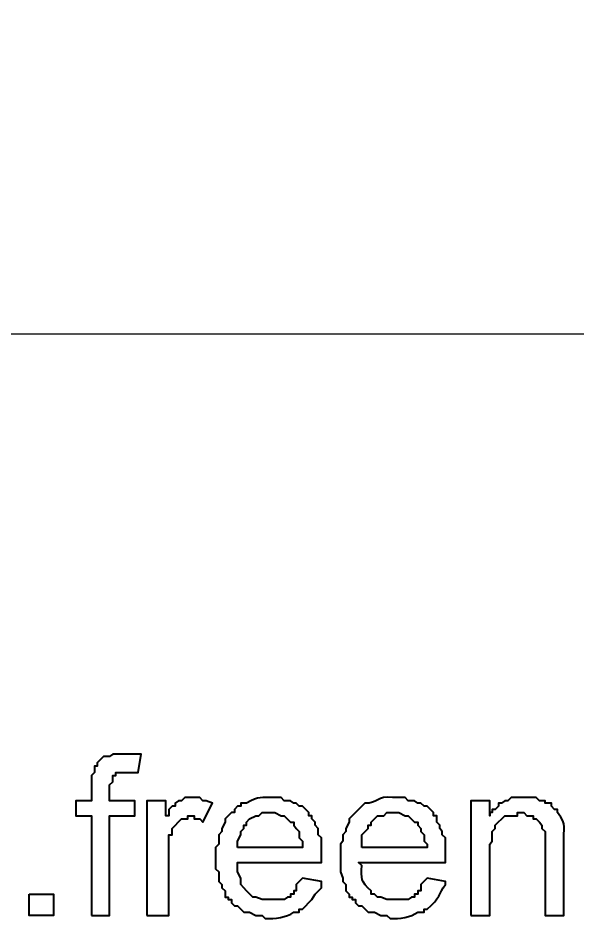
# Model space of a CAD drawing. Header units: millimetres. Extents: x -109 to -14.2, y -107.5 to -24.7.
# Drawn here: x -48.07 to -43.5, y -39.4 to -32.04 of the extents above; entities that cross this region are included whole.
import ezdxf

# ---------------------------------------------------------------- set-up
doc = ezdxf.new("R2010")
doc.units = ezdxf.units.MM
doc.header["$MEASUREMENT"] = 0
doc.layers.add('layer 1', color=7, linetype='Continuous')
doc.styles.get("Standard").update_dxf_attribs({"font": 'Deng.ttf'})
doc.dimstyles.get("Standard").update_dxf_attribs({"dimscale": 20, "dimtxt": 0.18, "dimasz": 0.18, "dimexe": 0.18, "dimexo": 0.0625, "dimgap": 0.09, "dimtad": 0, "dimtih": 1, "dimtoh": 1, "dimdec": 1, "dimzin": 0, "dimdsep": 46, "dimtxsty": 'Standard', "dimcen": 0.09, "dimadec": 0, "dimazin": 0, "dimtfac": 1, "dimtdec": 1, "dimtofl": 0, "dimtmove": 0, "dimatfit": 3, "dimfxl": 1, "dimtolj": 1, "dimtzin": 0, "dimarcsym": 0})

# ---------------------------------------------------------------- blocks, each defined once
blk = doc.blocks.new('*D6')
at = {"color": 0, "lineweight": -2, "transparency": 16777216}
for p, q in [((-85.3248, -35.8599), (-85.3248, -24.6807)), ((-33.3152, -35.8598), (-33.3152, -24.6806)), ((-81.7248, -28.2806), (-65.8387, -28.2806)), ((-36.9152, -28.2806), (-52.8013, -28.2806))]:
    blk.add_line(p, q, dxfattribs=at)
at = {"color": 0, "transparency": 16777216}
for points in [[(-81.7248, -27.6806), (-81.7248, -28.8806), (-85.3248, -28.2807)], [(-36.9152, -27.6806), (-36.9152, -28.8806), (-33.3152, -28.2806)]]:
    blk.add_solid(points, dxfattribs=at)
at = {"layer": 'Defpoints', "color": 0, "transparency": 16777216}
for p in [(-33.3152, -28.2806), (-85.3248, -37.1099), (-33.3152, -37.1098)]:
    blk.add_point(p, dxfattribs=at)
at = {"color": 0, "transparency": 16777216, "insert": (-59.32, -28.2806), "char_height": 3.6, "attachment_point": 5}
blk.add_mtext('\\A1;52.0', dxfattribs=at)

msp = doc.modelspace()

# ---------------------------------------------------------------- linework, layer by layer
at = {"layer": 'layer 1', "color": 0, "lineweight": 18}
msp.add_open_spline([(-85.323, -34.6167), (-85.323, -34.6167), (-33.3209, -34.6167), (-33.3209, -34.6167)], degree=3, dxfattribs=at)
at = {"layer": 'layer 1', "color": 0}
for points, knots in [([(-47.467, -39.3665), (-47.467, -39.3665), (-47.467, -38.5533), (-47.467, -38.5533), (-47.467, -38.5533), (-47.467, -38.5533), (-47.5961, -38.5533), (-47.5961, -38.5533), (-47.5961, -38.5533), (-47.5961, -38.5533), (-47.5961, -38.4307), (-47.5961, -38.4307), (-47.5961, -38.4307), (-47.5961, -38.4307), (-47.467, -38.4307), (-47.467, -38.4307), (-47.467, -38.4307), (-47.467, -38.4307), (-47.467, -38.2242), (-47.467, -38.2242), (-47.467, -38.2242), (-47.467, -38.2242), (-47.4412, -38.1984), (-47.4412, -38.1984), (-47.4412, -38.1984), (-47.4412, -38.1984), (-47.4412, -38.1468), (-47.4412, -38.1468), (-47.4412, -38.1468), (-47.4412, -38.1468), (-47.4218, -38.1468), (-47.4218, -38.1468), (-47.4218, -38.1468), (-47.4218, -38.1468), (-47.4218, -38.1209), (-47.4218, -38.1209), (-47.4218, -38.1209), (-47.4218, -38.1209), (-47.3702, -38.0693), (-47.3702, -38.0693), (-47.3702, -38.0693), (-47.3702, -38.0693), (-47.3186, -38.0693), (-47.3186, -38.0693), (-47.3186, -38.0693), (-47.3186, -38.0693), (-47.2927, -38.05), (-47.2927, -38.05), (-47.2927, -38.05), (-47.2927, -38.05), (-47.2411, -38.05), (-47.2411, -38.05), (-47.2411, -38.05), (-47.1981, -38.05), (-47.1551, -38.05), (-47.1121, -38.05), (-47.1121, -38.05), (-47.1121, -38.05), (-47.0604, -38.05), (-47.0604, -38.05), (-47.0604, -38.05), (-47.0604, -38.05), (-47.0862, -38.1984), (-47.0862, -38.1984), (-47.0862, -38.1984), (-47.0862, -38.1984), (-47.1121, -38.1984), (-47.1121, -38.1984), (-47.1121, -38.1984), (-47.1551, -38.1984), (-47.1981, -38.1984), (-47.2411, -38.1984), (-47.2411, -38.1984), (-47.2411, -38.1984), (-47.267, -38.1984), (-47.267, -38.1984), (-47.267, -38.1984), (-47.267, -38.1984), (-47.267, -38.2242), (-47.267, -38.2242), (-47.267, -38.2242), (-47.267, -38.2242), (-47.2927, -38.2242), (-47.2927, -38.2242), (-47.2927, -38.2242), (-47.2927, -38.2242), (-47.2927, -38.2758), (-47.2927, -38.2758), (-47.2927, -38.2758), (-47.2927, -38.2758), (-47.3186, -38.3016), (-47.3186, -38.3016), (-47.3186, -38.3016), (-47.3186, -38.3016), (-47.3186, -38.4307), (-47.3186, -38.4307), (-47.3186, -38.4307), (-47.3186, -38.4307), (-47.1121, -38.4307), (-47.1121, -38.4307), (-47.1121, -38.4307), (-47.1121, -38.4307), (-47.1121, -38.5533), (-47.1121, -38.5533), (-47.1121, -38.5533), (-47.1121, -38.5533), (-47.3186, -38.5533), (-47.3186, -38.5533), (-47.3186, -38.5533), (-47.3186, -38.5533), (-47.3186, -39.3665), (-47.3186, -39.3665), (-47.3186, -39.3665), (-47.3186, -39.3665), (-47.467, -39.3665), (-47.467, -39.3665)], [0, 0, 0, 0, 0.033333, 0.033333, 0.033333, 0.033333, 0.066667, 0.066667, 0.066667, 0.066667, 0.1, 0.1, 0.1, 0.1, 0.133333, 0.133333, 0.133333, 0.133333, 0.166667, 0.166667, 0.166667, 0.166667, 0.2, 0.2, 0.2, 0.2, 0.233333, 0.233333, 0.233333, 0.233333, 0.266667, 0.266667, 0.266667, 0.266667, 0.3, 0.3, 0.3, 0.3, 0.333333, 0.333333, 0.333333, 0.333333, 0.366667, 0.366667, 0.366667, 0.366667, 0.4, 0.4, 0.4, 0.4, 0.433333, 0.433333, 0.433333, 0.433333, 0.466667, 0.466667, 0.466667, 0.466667, 0.5, 0.5, 0.5, 0.5, 0.533333, 0.533333, 0.533333, 0.533333, 0.566667, 0.566667, 0.566667, 0.566667, 0.6, 0.6, 0.6, 0.6, 0.633333, 0.633333, 0.633333, 0.633333, 0.666667, 0.666667, 0.666667, 0.666667, 0.7, 0.7, 0.7, 0.7, 0.733333, 0.733333, 0.733333, 0.733333, 0.766667, 0.766667, 0.766667, 0.766667, 0.8, 0.8, 0.8, 0.8, 0.833333, 0.833333, 0.833333, 0.833333, 0.866667, 0.866667, 0.866667, 0.866667, 0.9, 0.9, 0.9, 0.9, 0.933333, 0.933333, 0.933333, 0.933333, 1, 1, 1, 1]), ([(-47.0153, -39.3665), (-47.0153, -39.3665), (-47.0153, -38.4307), (-47.0153, -38.4307), (-47.0153, -38.4307), (-47.0153, -38.4307), (-46.8604, -38.4307), (-46.8604, -38.4307), (-46.8604, -38.4307), (-46.8604, -38.4307), (-46.8604, -38.5533), (-46.8604, -38.5533), (-46.8604, -38.5533), (-46.8604, -38.5533), (-46.8346, -38.5533), (-46.8346, -38.5533), (-46.8346, -38.5533), (-46.8346, -38.5533), (-46.8346, -38.5017), (-46.8346, -38.5017), (-46.8346, -38.5017), (-46.8346, -38.5017), (-46.8087, -38.4759), (-46.8087, -38.4759), (-46.8087, -38.4759), (-46.8087, -38.4759), (-46.7829, -38.4759), (-46.7829, -38.4759), (-46.7829, -38.4759), (-46.7829, -38.4759), (-46.7829, -38.4501), (-46.7829, -38.4501), (-46.7829, -38.4501), (-46.7829, -38.4501), (-46.7571, -38.4307), (-46.7571, -38.4307), (-46.7571, -38.4307), (-46.7571, -38.4307), (-46.7313, -38.4307), (-46.7313, -38.4307), (-46.7313, -38.4307), (-46.7313, -38.4307), (-46.7055, -38.4049), (-46.7055, -38.4049), (-46.7055, -38.4049), (-46.7055, -38.4049), (-46.5829, -38.4049), (-46.5829, -38.4049), (-46.5829, -38.4049), (-46.5829, -38.4049), (-46.5571, -38.4307), (-46.5571, -38.4307), (-46.5571, -38.4307), (-46.5571, -38.4307), (-46.5313, -38.4307), (-46.5313, -38.4307), (-46.5313, -38.4307), (-46.5313, -38.4307), (-46.4796, -38.4501), (-46.4796, -38.4501), (-46.4796, -38.4501), (-46.4796, -38.4501), (-46.5571, -38.6049), (-46.5571, -38.6049), (-46.5571, -38.6049), (-46.5571, -38.6049), (-46.5829, -38.5791), (-46.5829, -38.5791), (-46.5829, -38.5791), (-46.5829, -38.5791), (-46.6281, -38.5791), (-46.6281, -38.5791), (-46.6281, -38.5791), (-46.6281, -38.5791), (-46.6281, -38.5533), (-46.6281, -38.5533), (-46.6281, -38.5533), (-46.6281, -38.5533), (-46.6797, -38.5533), (-46.6797, -38.5533), (-46.6797, -38.5533), (-46.6797, -38.5533), (-46.6797, -38.5791), (-46.6797, -38.5791), (-46.6797, -38.5791), (-46.6797, -38.5791), (-46.7313, -38.5791), (-46.7313, -38.5791), (-46.7313, -38.5791), (-46.7313, -38.5791), (-46.8087, -38.6566), (-46.8087, -38.6566), (-46.8087, -38.6566), (-46.8087, -38.6566), (-46.8087, -38.7082), (-46.8087, -38.7082), (-46.8087, -38.7082), (-46.8087, -38.7082), (-46.8346, -38.7082), (-46.8346, -38.7082), (-46.8346, -38.7082), (-46.8346, -38.7082), (-46.8346, -39.3665), (-46.8346, -39.3665), (-46.8346, -39.3665), (-46.8346, -39.3665), (-47.0153, -39.3665), (-47.0153, -39.3665)], [0, 0, 0, 0, 0.035714, 0.035714, 0.035714, 0.035714, 0.071429, 0.071429, 0.071429, 0.071429, 0.107143, 0.107143, 0.107143, 0.107143, 0.142857, 0.142857, 0.142857, 0.142857, 0.178571, 0.178571, 0.178571, 0.178571, 0.214286, 0.214286, 0.214286, 0.214286, 0.25, 0.25, 0.25, 0.25, 0.285714, 0.285714, 0.285714, 0.285714, 0.321429, 0.321429, 0.321429, 0.321429, 0.357143, 0.357143, 0.357143, 0.357143, 0.392857, 0.392857, 0.392857, 0.392857, 0.428571, 0.428571, 0.428571, 0.428571, 0.464286, 0.464286, 0.464286, 0.464286, 0.5, 0.5, 0.5, 0.5, 0.535714, 0.535714, 0.535714, 0.535714, 0.571429, 0.571429, 0.571429, 0.571429, 0.607143, 0.607143, 0.607143, 0.607143, 0.642857, 0.642857, 0.642857, 0.642857, 0.678571, 0.678571, 0.678571, 0.678571, 0.714286, 0.714286, 0.714286, 0.714286, 0.75, 0.75, 0.75, 0.75, 0.785714, 0.785714, 0.785714, 0.785714, 0.821429, 0.821429, 0.821429, 0.821429, 0.857143, 0.857143, 0.857143, 0.857143, 0.892857, 0.892857, 0.892857, 0.892857, 0.928571, 0.928571, 0.928571, 0.928571, 1, 1, 1, 1]), ([(-45.7439, -39.0631), (-45.7439, -39.0631), (-45.589, -39.089), (-45.589, -39.089), (-45.589, -39.089), (-45.589, -39.089), (-45.589, -39.1406), (-45.589, -39.1406), (-45.589, -39.1406), (-45.589, -39.1406), (-45.6407, -39.1922), (-45.6407, -39.1922), (-45.6407, -39.1922), (-45.6407, -39.1922), (-45.6665, -39.2374), (-45.6665, -39.2374), (-45.6665, -39.2374), (-45.6665, -39.2374), (-45.7439, -39.3148), (-45.7439, -39.3148), (-45.7439, -39.3148), (-45.7439, -39.3148), (-45.7697, -39.3148), (-45.7697, -39.3148), (-45.7697, -39.3148), (-45.7697, -39.3148), (-45.7697, -39.3406), (-45.7697, -39.3406), (-45.7697, -39.3406), (-45.7697, -39.3406), (-45.8149, -39.3406), (-45.8149, -39.3406), (-45.8149, -39.3406), (-45.8753, -39.384), (-45.9674, -39.3959), (-46.0472, -39.3923), (-46.0472, -39.3923), (-46.0472, -39.3923), (-46.073, -39.3665), (-46.073, -39.3665), (-46.073, -39.3665), (-46.073, -39.3665), (-46.1247, -39.3665), (-46.1247, -39.3665), (-46.1247, -39.3665), (-46.1247, -39.3665), (-46.1763, -39.3406), (-46.1763, -39.3406), (-46.1763, -39.3406), (-46.1763, -39.3406), (-46.2215, -39.3406), (-46.2215, -39.3406), (-46.2215, -39.3406), (-46.2215, -39.3406), (-46.2731, -39.289), (-46.2731, -39.289), (-46.2731, -39.289), (-46.2731, -39.289), (-46.2989, -39.289), (-46.2989, -39.289), (-46.2989, -39.289), (-46.2989, -39.289), (-46.3247, -39.2632), (-46.3247, -39.2632), (-46.3247, -39.2632), (-46.3247, -39.2632), (-46.3247, -39.2374), (-46.3247, -39.2374), (-46.3247, -39.2374), (-46.3247, -39.2374), (-46.3505, -39.2374), (-46.3505, -39.2374), (-46.3505, -39.2374), (-46.3505, -39.2374), (-46.3505, -39.218), (-46.3505, -39.218), (-46.3505, -39.218), (-46.3505, -39.218), (-46.3764, -39.218), (-46.3764, -39.218), (-46.3764, -39.218), (-46.3764, -39.218), (-46.3764, -39.1664), (-46.3764, -39.1664), (-46.3764, -39.1664), (-46.3764, -39.1664), (-46.4022, -39.1406), (-46.4022, -39.1406), (-46.4022, -39.1406), (-46.4022, -39.1406), (-46.4022, -39.1148), (-46.4022, -39.1148), (-46.4022, -39.1148), (-46.4022, -39.1148), (-46.428, -39.089), (-46.428, -39.089), (-46.428, -39.089), (-46.428, -39.089), (-46.428, -39.0115), (-46.428, -39.0115), (-46.428, -39.0115), (-46.428, -39.0115), (-46.4538, -38.9857), (-46.4538, -38.9857), (-46.4538, -38.9857), (-46.4538, -38.9857), (-46.4538, -38.8114), (-46.4538, -38.8114), (-46.4538, -38.8114), (-46.4538, -38.8114), (-46.428, -38.7856), (-46.428, -38.7856), (-46.428, -38.7856), (-46.428, -38.7856), (-46.428, -38.7082), (-46.428, -38.7082), (-46.428, -38.7082), (-46.428, -38.7082), (-46.4022, -38.6824), (-46.4022, -38.6824), (-46.4022, -38.6824), (-46.4022, -38.6824), (-46.4022, -38.6566), (-46.4022, -38.6566), (-46.4022, -38.6566), (-46.4022, -38.6566), (-46.3764, -38.6049), (-46.3764, -38.6049), (-46.3764, -38.6049), (-46.3764, -38.6049), (-46.3764, -38.5791), (-46.3764, -38.5791), (-46.3764, -38.5791), (-46.3764, -38.5791), (-46.3247, -38.5275), (-46.3247, -38.5275), (-46.3247, -38.5275), (-46.3247, -38.5275), (-46.2989, -38.5275), (-46.2989, -38.5275), (-46.2989, -38.5275), (-46.2989, -38.5275), (-46.2989, -38.5017), (-46.2989, -38.5017), (-46.2989, -38.5017), (-46.2989, -38.5017), (-46.2731, -38.4759), (-46.2731, -38.4759), (-46.2731, -38.4759), (-46.2731, -38.4759), (-46.2473, -38.4759), (-46.2473, -38.4759), (-46.2473, -38.4759), (-46.2473, -38.4759), (-46.2473, -38.4501), (-46.2473, -38.4501), (-46.2473, -38.4501), (-46.2473, -38.4501), (-46.2021, -38.4501), (-46.2021, -38.4501), (-46.2021, -38.4501), (-46.088, -38.3905), (-46.0923, -38.4065), (-45.9698, -38.4049), (-45.9698, -38.4049), (-45.9698, -38.4049), (-45.9182, -38.4049), (-45.9182, -38.4049), (-45.9182, -38.4049), (-45.9182, -38.4049), (-45.8924, -38.4307), (-45.8924, -38.4307), (-45.8924, -38.4307), (-45.8924, -38.4307), (-45.8407, -38.4307), (-45.8407, -38.4307), (-45.8407, -38.4307), (-45.8407, -38.4307), (-45.8149, -38.4501), (-45.8149, -38.4501), (-45.8149, -38.4501), (-45.8149, -38.4501), (-45.7956, -38.4501), (-45.7956, -38.4501), (-45.7956, -38.4501), (-45.7956, -38.4501), (-45.7697, -38.4759), (-45.7697, -38.4759), (-45.7697, -38.4759), (-45.7697, -38.4759), (-45.7439, -38.4759), (-45.7439, -38.4759), (-45.7439, -38.4759), (-45.7439, -38.4759), (-45.6923, -38.5275), (-45.6923, -38.5275), (-45.6923, -38.5275), (-45.6923, -38.5275), (-45.6923, -38.5533), (-45.6923, -38.5533), (-45.6923, -38.5533), (-45.6923, -38.5533), (-45.6665, -38.5533), (-45.6665, -38.5533), (-45.6665, -38.5533), (-45.6665, -38.5533), (-45.6665, -38.5791), (-45.6665, -38.5791), (-45.6665, -38.5791), (-45.6665, -38.5791), (-45.6407, -38.6049), (-45.6407, -38.6049), (-45.6407, -38.6049), (-45.6407, -38.6049), (-45.6407, -38.6308), (-45.6407, -38.6308), (-45.6407, -38.6308), (-45.6407, -38.6308), (-45.6149, -38.6566), (-45.6149, -38.6566), (-45.6149, -38.6566), (-45.6149, -38.6566), (-45.6149, -38.7082), (-45.6149, -38.7082), (-45.6149, -38.7082), (-45.6149, -38.7082), (-45.589, -38.734), (-45.589, -38.734), (-45.589, -38.734), (-45.589, -38.734), (-45.589, -38.9341), (-45.589, -38.9341), (-45.589, -38.9341), (-45.589, -38.9341), (-46.2731, -38.9341), (-46.2731, -38.9341), (-46.2731, -38.9341), (-46.2731, -38.9341), (-46.2731, -39.0115), (-46.2731, -39.0115), (-46.2731, -39.0115), (-46.2731, -39.0115), (-46.2473, -39.0631), (-46.2473, -39.0631), (-46.2473, -39.0631), (-46.2473, -39.0631), (-46.2473, -39.1148), (-46.2473, -39.1148), (-46.2473, -39.1148), (-46.2473, -39.1148), (-46.2215, -39.1406), (-46.2215, -39.1406), (-46.2215, -39.1406), (-46.2215, -39.1406), (-46.2021, -39.1664), (-46.2021, -39.1664), (-46.2021, -39.1664), (-46.2021, -39.1664), (-46.1505, -39.218), (-46.1505, -39.218), (-46.1505, -39.218), (-46.1505, -39.218), (-46.1247, -39.218), (-46.1247, -39.218), (-46.1247, -39.218), (-46.1247, -39.218), (-46.073, -39.2374), (-46.073, -39.2374), (-46.073, -39.2374), (-46.0128, -39.2374), (-45.9526, -39.2374), (-45.8924, -39.2374), (-45.8924, -39.2374), (-45.8924, -39.2374), (-45.8665, -39.218), (-45.8665, -39.218), (-45.8665, -39.218), (-45.8665, -39.218), (-45.8407, -39.218), (-45.8407, -39.218), (-45.8407, -39.218), (-45.8407, -39.218), (-45.8407, -39.1922), (-45.8407, -39.1922), (-45.8407, -39.1922), (-45.8407, -39.1922), (-45.8149, -39.1922), (-45.8149, -39.1922), (-45.8149, -39.1922), (-45.8149, -39.1922), (-45.8149, -39.1664), (-45.8149, -39.1664), (-45.8149, -39.1664), (-45.8149, -39.1664), (-45.7956, -39.1664), (-45.7956, -39.1664), (-45.7956, -39.1664), (-45.7956, -39.1664), (-45.7956, -39.1148), (-45.7956, -39.1148), (-45.7956, -39.1148), (-45.7956, -39.1148), (-45.7439, -39.0631), (-45.7439, -39.0631)], [0, 0, 0, 0, 0.012987, 0.012987, 0.012987, 0.012987, 0.025974, 0.025974, 0.025974, 0.025974, 0.038961, 0.038961, 0.038961, 0.038961, 0.051948, 0.051948, 0.051948, 0.051948, 0.064935, 0.064935, 0.064935, 0.064935, 0.077922, 0.077922, 0.077922, 0.077922, 0.090909, 0.090909, 0.090909, 0.090909, 0.103896, 0.103896, 0.103896, 0.103896, 0.116883, 0.116883, 0.116883, 0.116883, 0.12987, 0.12987, 0.12987, 0.12987, 0.142857, 0.142857, 0.142857, 0.142857, 0.155844, 0.155844, 0.155844, 0.155844, 0.168831, 0.168831, 0.168831, 0.168831, 0.181818, 0.181818, 0.181818, 0.181818, 0.194805, 0.194805, 0.194805, 0.194805, 0.207792, 0.207792, 0.207792, 0.207792, 0.220779, 0.220779, 0.220779, 0.220779, 0.233766, 0.233766, 0.233766, 0.233766, 0.246753, 0.246753, 0.246753, 0.246753, 0.25974, 0.25974, 0.25974, 0.25974, 0.272727, 0.272727, 0.272727, 0.272727, 0.285714, 0.285714, 0.285714, 0.285714, 0.298701, 0.298701, 0.298701, 0.298701, 0.311688, 0.311688, 0.311688, 0.311688, 0.324675, 0.324675, 0.324675, 0.324675, 0.337662, 0.337662, 0.337662, 0.337662, 0.350649, 0.350649, 0.350649, 0.350649, 0.363636, 0.363636, 0.363636, 0.363636, 0.376623, 0.376623, 0.376623, 0.376623, 0.38961, 0.38961, 0.38961, 0.38961, 0.402597, 0.402597, 0.402597, 0.402597, 0.415584, 0.415584, 0.415584, 0.415584, 0.428571, 0.428571, 0.428571, 0.428571, 0.441558, 0.441558, 0.441558, 0.441558, 0.454545, 0.454545, 0.454545, 0.454545, 0.467532, 0.467532, 0.467532, 0.467532, 0.480519, 0.480519, 0.480519, 0.480519, 0.493506, 0.493506, 0.493506, 0.493507, 0.506494, 0.506494, 0.506494, 0.506494, 0.519481, 0.519481, 0.519481, 0.519481, 0.532468, 0.532468, 0.532468, 0.532468, 0.545455, 0.545455, 0.545455, 0.545455, 0.558442, 0.558442, 0.558442, 0.558442, 0.571429, 0.571429, 0.571429, 0.571429, 0.584416, 0.584416, 0.584416, 0.584416, 0.597403, 0.597403, 0.597403, 0.597403, 0.61039, 0.61039, 0.61039, 0.61039, 0.623377, 0.623377, 0.623377, 0.623377, 0.636364, 0.636364, 0.636364, 0.636364, 0.649351, 0.649351, 0.649351, 0.649351, 0.662338, 0.662338, 0.662338, 0.662338, 0.675325, 0.675325, 0.675325, 0.675325, 0.688312, 0.688312, 0.688312, 0.688312, 0.701299, 0.701299, 0.701299, 0.701299, 0.714286, 0.714286, 0.714286, 0.714286, 0.727273, 0.727273, 0.727273, 0.727273, 0.74026, 0.74026, 0.74026, 0.74026, 0.753247, 0.753247, 0.753247, 0.753247, 0.766234, 0.766234, 0.766234, 0.766234, 0.779221, 0.779221, 0.779221, 0.779221, 0.792208, 0.792208, 0.792208, 0.792208, 0.805195, 0.805195, 0.805195, 0.805195, 0.818182, 0.818182, 0.818182, 0.818182, 0.831169, 0.831169, 0.831169, 0.831169, 0.844156, 0.844156, 0.844156, 0.844156, 0.857143, 0.857143, 0.857143, 0.857143, 0.87013, 0.87013, 0.87013, 0.87013, 0.883117, 0.883117, 0.883117, 0.883117, 0.896104, 0.896104, 0.896104, 0.896104, 0.909091, 0.909091, 0.909091, 0.909091, 0.922078, 0.922078, 0.922078, 0.922078, 0.935065, 0.935065, 0.935065, 0.935065, 0.948052, 0.948052, 0.948052, 0.948052, 0.961039, 0.961039, 0.961039, 0.961039, 0.974026, 0.974026, 0.974026, 0.974026, 1, 1, 1, 1]), ([(-44.7243, -39.0631), (-44.7243, -39.0631), (-44.5759, -39.089), (-44.5759, -39.089), (-44.5759, -39.089), (-44.5759, -39.089), (-44.5759, -39.1148), (-44.5759, -39.1148), (-44.5759, -39.1148), (-44.6299, -39.1892), (-44.6182, -39.2269), (-44.7243, -39.3148), (-44.7243, -39.3148), (-44.7243, -39.3148), (-44.7501, -39.3148), (-44.7501, -39.3148), (-44.7501, -39.3148), (-44.7501, -39.3148), (-44.7501, -39.3406), (-44.7501, -39.3406), (-44.7501, -39.3406), (-44.7501, -39.3406), (-44.8017, -39.3406), (-44.8017, -39.3406), (-44.8017, -39.3406), (-44.8601, -39.3827), (-44.9501, -39.3958), (-45.0276, -39.3923), (-45.0276, -39.3923), (-45.0276, -39.3923), (-45.0534, -39.3665), (-45.0534, -39.3665), (-45.0534, -39.3665), (-45.0534, -39.3665), (-45.105, -39.3665), (-45.105, -39.3665), (-45.105, -39.3665), (-45.105, -39.3665), (-45.1567, -39.3406), (-45.1567, -39.3406), (-45.1567, -39.3406), (-45.1567, -39.3406), (-45.2083, -39.3406), (-45.2083, -39.3406), (-45.2083, -39.3406), (-45.2083, -39.3406), (-45.2599, -39.289), (-45.2599, -39.289), (-45.2599, -39.289), (-45.2599, -39.289), (-45.2857, -39.289), (-45.2857, -39.289), (-45.2857, -39.289), (-45.2857, -39.289), (-45.3115, -39.2632), (-45.3115, -39.2632), (-45.3115, -39.2632), (-45.3115, -39.2632), (-45.3115, -39.2374), (-45.3115, -39.2374), (-45.3115, -39.2374), (-45.3115, -39.2374), (-45.3373, -39.2374), (-45.3373, -39.2374), (-45.3373, -39.2374), (-45.3373, -39.2374), (-45.3373, -39.218), (-45.3373, -39.218), (-45.3373, -39.218), (-45.3373, -39.218), (-45.3632, -39.218), (-45.3632, -39.218), (-45.3632, -39.218), (-45.3632, -39.218), (-45.3632, -39.1922), (-45.3632, -39.1922), (-45.3632, -39.1922), (-45.3632, -39.1922), (-45.389, -39.1664), (-45.389, -39.1664), (-45.389, -39.1664), (-45.389, -39.1664), (-45.389, -39.1148), (-45.389, -39.1148), (-45.389, -39.1148), (-45.389, -39.1148), (-45.4148, -39.089), (-45.4148, -39.089), (-45.4148, -39.089), (-45.4148, -39.089), (-45.4148, -39.0631), (-45.4148, -39.0631), (-45.4148, -39.0631), (-45.4148, -39.0631), (-45.4341, -39.0115), (-45.4341, -39.0115), (-45.4341, -39.0115), (-45.4341, -39.0115), (-45.4341, -38.7856), (-45.4341, -38.7856), (-45.4341, -38.7856), (-45.4341, -38.7856), (-45.4148, -38.7598), (-45.4148, -38.7598), (-45.4148, -38.7598), (-45.4148, -38.7598), (-45.4148, -38.7082), (-45.4148, -38.7082), (-45.4148, -38.7082), (-45.4148, -38.7082), (-45.389, -38.6824), (-45.389, -38.6824), (-45.389, -38.6824), (-45.389, -38.6824), (-45.389, -38.6566), (-45.389, -38.6566), (-45.389, -38.6566), (-45.389, -38.6566), (-45.3632, -38.6049), (-45.3632, -38.6049), (-45.3632, -38.6049), (-45.3632, -38.6049), (-45.3632, -38.5791), (-45.3632, -38.5791), (-45.3632, -38.5791), (-45.3632, -38.5791), (-45.2341, -38.4501), (-45.2341, -38.4501), (-45.2341, -38.4501), (-45.1311, -38.4578), (-45.1312, -38.3838), (-45.0082, -38.4049), (-45.0082, -38.4049), (-45.0082, -38.4049), (-44.905, -38.4049), (-44.905, -38.4049), (-44.905, -38.4049), (-44.905, -38.4049), (-44.8792, -38.4307), (-44.8792, -38.4307), (-44.8792, -38.4307), (-44.8792, -38.4307), (-44.8275, -38.4307), (-44.8275, -38.4307), (-44.8275, -38.4307), (-44.8275, -38.4307), (-44.8017, -38.4501), (-44.8017, -38.4501), (-44.8017, -38.4501), (-44.8017, -38.4501), (-44.7759, -38.4501), (-44.7759, -38.4501), (-44.7759, -38.4501), (-44.7759, -38.4501), (-44.7501, -38.4759), (-44.7501, -38.4759), (-44.7501, -38.4759), (-44.7501, -38.4759), (-44.7243, -38.4759), (-44.7243, -38.4759), (-44.7243, -38.4759), (-44.7243, -38.4759), (-44.6727, -38.5275), (-44.6727, -38.5275), (-44.6727, -38.5275), (-44.6727, -38.5275), (-44.6727, -38.5533), (-44.6727, -38.5533), (-44.6727, -38.5533), (-44.6727, -38.5533), (-44.6468, -38.5533), (-44.6468, -38.5533), (-44.6468, -38.5533), (-44.6468, -38.5533), (-44.6468, -38.6049), (-44.6468, -38.6049), (-44.6468, -38.6049), (-44.6468, -38.6049), (-44.621, -38.6308), (-44.621, -38.6308), (-44.621, -38.6308), (-44.621, -38.6308), (-44.621, -38.6566), (-44.621, -38.6566), (-44.621, -38.6566), (-44.621, -38.6566), (-44.6016, -38.6824), (-44.6016, -38.6824), (-44.6016, -38.6824), (-44.6016, -38.6824), (-44.6016, -38.7082), (-44.6016, -38.7082), (-44.6016, -38.7082), (-44.6016, -38.7082), (-44.5759, -38.734), (-44.5759, -38.734), (-44.5759, -38.734), (-44.5759, -38.734), (-44.5759, -38.9341), (-44.5759, -38.9341), (-44.5759, -38.9341), (-44.5759, -38.9341), (-45.2857, -38.9341), (-45.2857, -38.9341), (-45.2857, -38.9341), (-45.2857, -38.9341), (-45.2599, -38.9599), (-45.2599, -38.9599), (-45.2599, -38.9599), (-45.2633, -39.0654), (-45.269, -39.0924), (-45.1825, -39.1664), (-45.1825, -39.1664), (-45.1825, -39.1664), (-45.1825, -39.1922), (-45.1825, -39.1922), (-45.1825, -39.1922), (-45.1825, -39.1922), (-45.1567, -39.1922), (-45.1567, -39.1922), (-45.1567, -39.1922), (-45.1567, -39.1922), (-45.1308, -39.218), (-45.1308, -39.218), (-45.1308, -39.218), (-45.1308, -39.218), (-45.105, -39.218), (-45.105, -39.218), (-45.105, -39.218), (-45.105, -39.218), (-45.0534, -39.2374), (-45.0534, -39.2374), (-45.0534, -39.2374), (-45.0534, -39.2374), (-44.8792, -39.2374), (-44.8792, -39.2374), (-44.8792, -39.2374), (-44.8792, -39.2374), (-44.8533, -39.218), (-44.8533, -39.218), (-44.8533, -39.218), (-44.8533, -39.218), (-44.8275, -39.218), (-44.8275, -39.218), (-44.8275, -39.218), (-44.8275, -39.218), (-44.8275, -39.1922), (-44.8275, -39.1922), (-44.8275, -39.1922), (-44.8275, -39.1922), (-44.8017, -39.1922), (-44.8017, -39.1922), (-44.8017, -39.1922), (-44.8017, -39.1922), (-44.8017, -39.1664), (-44.8017, -39.1664), (-44.8017, -39.1664), (-44.8017, -39.1664), (-44.7759, -39.1664), (-44.7759, -39.1664), (-44.7759, -39.1664), (-44.7759, -39.1664), (-44.7759, -39.1148), (-44.7759, -39.1148), (-44.7759, -39.1148), (-44.7759, -39.1148), (-44.7243, -39.0631), (-44.7243, -39.0631)], [0, 0, 0, 0, 0.014706, 0.014706, 0.014706, 0.014706, 0.029412, 0.029412, 0.029412, 0.029412, 0.044118, 0.044118, 0.044118, 0.044118, 0.058824, 0.058824, 0.058824, 0.058824, 0.073529, 0.073529, 0.073529, 0.073529, 0.088235, 0.088235, 0.088235, 0.088235, 0.102941, 0.102941, 0.102941, 0.102941, 0.117647, 0.117647, 0.117647, 0.117647, 0.132353, 0.132353, 0.132353, 0.132353, 0.147059, 0.147059, 0.147059, 0.147059, 0.161765, 0.161765, 0.161765, 0.161765, 0.176471, 0.176471, 0.176471, 0.176471, 0.191176, 0.191176, 0.191176, 0.191176, 0.205882, 0.205882, 0.205882, 0.205882, 0.220588, 0.220588, 0.220588, 0.220588, 0.235294, 0.235294, 0.235294, 0.235294, 0.25, 0.25, 0.25, 0.25, 0.264706, 0.264706, 0.264706, 0.264706, 0.279412, 0.279412, 0.279412, 0.279412, 0.294118, 0.294118, 0.294118, 0.294118, 0.308824, 0.308824, 0.308824, 0.308824, 0.323529, 0.323529, 0.323529, 0.323529, 0.338235, 0.338235, 0.338235, 0.338235, 0.352941, 0.352941, 0.352941, 0.352941, 0.367647, 0.367647, 0.367647, 0.367647, 0.382353, 0.382353, 0.382353, 0.382353, 0.397059, 0.397059, 0.397059, 0.397059, 0.411765, 0.411765, 0.411765, 0.411765, 0.426471, 0.426471, 0.426471, 0.426471, 0.441176, 0.441176, 0.441176, 0.441176, 0.455882, 0.455882, 0.455882, 0.455882, 0.470588, 0.470588, 0.470588, 0.470588, 0.485294, 0.485294, 0.485294, 0.485294, 0.5, 0.5, 0.5, 0.5, 0.514706, 0.514706, 0.514706, 0.514706, 0.529412, 0.529412, 0.529412, 0.529412, 0.544118, 0.544118, 0.544118, 0.544118, 0.558824, 0.558824, 0.558824, 0.558824, 0.573529, 0.573529, 0.573529, 0.573529, 0.588235, 0.588235, 0.588235, 0.588235, 0.602941, 0.602941, 0.602941, 0.602941, 0.617647, 0.617647, 0.617647, 0.617647, 0.632353, 0.632353, 0.632353, 0.632353, 0.647059, 0.647059, 0.647059, 0.647059, 0.661765, 0.661765, 0.661765, 0.661765, 0.676471, 0.676471, 0.676471, 0.676471, 0.691176, 0.691176, 0.691176, 0.691176, 0.705882, 0.705882, 0.705882, 0.705882, 0.720588, 0.720588, 0.720588, 0.720588, 0.735294, 0.735294, 0.735294, 0.735294, 0.75, 0.75, 0.75, 0.75, 0.764706, 0.764706, 0.764706, 0.764706, 0.779412, 0.779412, 0.779412, 0.779412, 0.794118, 0.794118, 0.794118, 0.794118, 0.808824, 0.808824, 0.808824, 0.808824, 0.823529, 0.823529, 0.823529, 0.823529, 0.838235, 0.838235, 0.838235, 0.838235, 0.852941, 0.852941, 0.852941, 0.852941, 0.867647, 0.867647, 0.867647, 0.867647, 0.882353, 0.882353, 0.882353, 0.882353, 0.897059, 0.897059, 0.897059, 0.897059, 0.911765, 0.911765, 0.911765, 0.911765, 0.926471, 0.926471, 0.926471, 0.926471, 0.941176, 0.941176, 0.941176, 0.941176, 0.955882, 0.955882, 0.955882, 0.955882, 0.970588, 0.970588, 0.970588, 0.970588, 1, 1, 1, 1]), ([(-44.3692, -39.3665), (-44.3692, -39.3665), (-44.3692, -38.4307), (-44.3692, -38.4307), (-44.3692, -38.4307), (-44.3692, -38.4307), (-44.2143, -38.4307), (-44.2143, -38.4307), (-44.2143, -38.4307), (-44.2143, -38.4307), (-44.2143, -38.5533), (-44.2143, -38.5533), (-44.2143, -38.5533), (-44.2143, -38.5533), (-44.2143, -38.5275), (-44.2143, -38.5275), (-44.2143, -38.5275), (-44.2143, -38.5275), (-44.195, -38.5275), (-44.195, -38.5275), (-44.195, -38.5275), (-44.195, -38.5275), (-44.195, -38.5017), (-44.195, -38.5017), (-44.195, -38.5017), (-44.195, -38.5017), (-44.1692, -38.5017), (-44.1692, -38.5017), (-44.1692, -38.5017), (-44.1692, -38.5017), (-44.1434, -38.4759), (-44.1434, -38.4759), (-44.1434, -38.4759), (-44.1434, -38.4759), (-44.1434, -38.4501), (-44.1434, -38.4501), (-44.1434, -38.4501), (-44.1434, -38.4501), (-44.1175, -38.4501), (-44.1175, -38.4501), (-44.1175, -38.4501), (-44.1175, -38.4501), (-44.0917, -38.4307), (-44.0917, -38.4307), (-44.0917, -38.4307), (-44.0917, -38.4307), (-44.0659, -38.4307), (-44.0659, -38.4307), (-44.0659, -38.4307), (-44.0659, -38.4307), (-44.0401, -38.4049), (-44.0401, -38.4049), (-44.0401, -38.4049), (-44.0401, -38.4049), (-43.8336, -38.4049), (-43.8336, -38.4049), (-43.8336, -38.4049), (-43.8336, -38.4049), (-43.8078, -38.4307), (-43.8078, -38.4307), (-43.8078, -38.4307), (-43.8078, -38.4307), (-43.7626, -38.4307), (-43.7626, -38.4307), (-43.7626, -38.4307), (-43.7626, -38.4307), (-43.7626, -38.4501), (-43.7626, -38.4501), (-43.7626, -38.4501), (-43.7626, -38.4501), (-43.711, -38.4501), (-43.711, -38.4501), (-43.711, -38.4501), (-43.711, -38.4501), (-43.711, -38.4759), (-43.711, -38.4759), (-43.711, -38.4759), (-43.711, -38.4759), (-43.6851, -38.5017), (-43.6851, -38.5017), (-43.6851, -38.5017), (-43.6851, -38.5017), (-43.6594, -38.5017), (-43.6594, -38.5017), (-43.6594, -38.5017), (-43.6594, -38.5017), (-43.6594, -38.5275), (-43.6594, -38.5275), (-43.6594, -38.5275), (-43.576, -38.6346), (-43.6177, -38.6461), (-43.6077, -38.7856), (-43.6077, -38.7856), (-43.6077, -38.7856), (-43.6077, -39.3665), (-43.6077, -39.3665), (-43.6077, -39.3665), (-43.6077, -39.3665), (-43.7626, -39.3665), (-43.7626, -39.3665), (-43.7626, -39.3665), (-43.7626, -39.3665), (-43.7626, -38.6824), (-43.7626, -38.6824), (-43.7626, -38.6824), (-43.7626, -38.6824), (-43.7884, -38.6566), (-43.7884, -38.6566), (-43.7884, -38.6566), (-43.7884, -38.6566), (-43.7884, -38.6308), (-43.7884, -38.6308), (-43.7884, -38.6308), (-43.7884, -38.6308), (-43.8078, -38.6049), (-43.8078, -38.6049), (-43.8078, -38.6049), (-43.8078, -38.6049), (-43.8336, -38.5791), (-43.8336, -38.5791), (-43.8336, -38.5791), (-43.8336, -38.5791), (-43.8594, -38.5791), (-43.8594, -38.5791), (-43.8594, -38.5791), (-43.8594, -38.5791), (-43.8594, -38.5533), (-43.8594, -38.5533), (-43.8594, -38.5533), (-43.8594, -38.5533), (-43.911, -38.5533), (-43.911, -38.5533), (-43.911, -38.5533), (-43.911, -38.5533), (-43.9368, -38.5275), (-43.9368, -38.5275), (-43.9368, -38.5275), (-43.9368, -38.5275), (-43.9885, -38.5275), (-43.9885, -38.5275), (-43.9885, -38.5275), (-43.9885, -38.5275), (-43.9885, -38.5533), (-43.9885, -38.5533), (-43.9885, -38.5533), (-43.9885, -38.5533), (-44.0917, -38.5533), (-44.0917, -38.5533), (-44.0917, -38.5533), (-44.0917, -38.5533), (-44.1692, -38.6308), (-44.1692, -38.6308), (-44.1692, -38.6308), (-44.1692, -38.6308), (-44.1692, -38.6566), (-44.1692, -38.6566), (-44.1692, -38.6566), (-44.1692, -38.6566), (-44.195, -38.6824), (-44.195, -38.6824), (-44.195, -38.6824), (-44.195, -38.6824), (-44.195, -38.7598), (-44.195, -38.7598), (-44.195, -38.7598), (-44.195, -38.7598), (-44.2143, -38.7856), (-44.2143, -38.7856), (-44.2143, -38.7856), (-44.2143, -38.7856), (-44.2143, -39.3665), (-44.2143, -39.3665), (-44.2143, -39.3665), (-44.2143, -39.3665), (-44.3692, -39.3665), (-44.3692, -39.3665)], [0, 0, 0, 0, 0.022222, 0.022222, 0.022222, 0.022222, 0.044444, 0.044444, 0.044444, 0.044444, 0.066667, 0.066667, 0.066667, 0.066667, 0.088889, 0.088889, 0.088889, 0.088889, 0.111111, 0.111111, 0.111111, 0.111111, 0.133333, 0.133333, 0.133333, 0.133333, 0.155556, 0.155556, 0.155556, 0.155556, 0.177778, 0.177778, 0.177778, 0.177778, 0.2, 0.2, 0.2, 0.2, 0.222222, 0.222222, 0.222222, 0.222222, 0.244444, 0.244444, 0.244444, 0.244444, 0.266667, 0.266667, 0.266667, 0.266667, 0.288889, 0.288889, 0.288889, 0.288889, 0.311111, 0.311111, 0.311111, 0.311111, 0.333333, 0.333333, 0.333333, 0.333333, 0.355556, 0.355556, 0.355556, 0.355556, 0.377778, 0.377778, 0.377778, 0.377778, 0.4, 0.4, 0.4, 0.4, 0.422222, 0.422222, 0.422222, 0.422222, 0.444444, 0.444444, 0.444444, 0.444444, 0.466667, 0.466667, 0.466667, 0.466667, 0.488889, 0.488889, 0.488889, 0.488889, 0.511111, 0.511111, 0.511111, 0.511111, 0.533333, 0.533333, 0.533333, 0.533333, 0.555556, 0.555556, 0.555556, 0.555556, 0.577778, 0.577778, 0.577778, 0.577778, 0.6, 0.6, 0.6, 0.6, 0.622222, 0.622222, 0.622222, 0.622222, 0.644444, 0.644444, 0.644444, 0.644444, 0.666667, 0.666667, 0.666667, 0.666667, 0.688889, 0.688889, 0.688889, 0.688889, 0.711111, 0.711111, 0.711111, 0.711111, 0.733333, 0.733333, 0.733333, 0.733333, 0.755556, 0.755556, 0.755556, 0.755556, 0.777778, 0.777778, 0.777778, 0.777778, 0.8, 0.8, 0.8, 0.8, 0.822222, 0.822222, 0.822222, 0.822222, 0.844444, 0.844444, 0.844444, 0.844444, 0.866667, 0.866667, 0.866667, 0.866667, 0.888889, 0.888889, 0.888889, 0.888889, 0.911111, 0.911111, 0.911111, 0.911111, 0.933333, 0.933333, 0.933333, 0.933333, 0.955556, 0.955556, 0.955556, 0.955556, 1, 1, 1, 1]), ([(-46.2731, -38.8114), (-46.2731, -38.8114), (-45.7439, -38.8114), (-45.7439, -38.8114), (-45.7439, -38.8114), (-45.7439, -38.8114), (-45.7439, -38.7598), (-45.7439, -38.7598), (-45.7439, -38.7598), (-45.7439, -38.7598), (-45.7697, -38.734), (-45.7697, -38.734), (-45.7697, -38.734), (-45.7697, -38.734), (-45.7697, -38.6824), (-45.7697, -38.6824), (-45.7697, -38.6824), (-45.7697, -38.6824), (-45.7956, -38.6566), (-45.7956, -38.6566), (-45.7956, -38.6566), (-45.7956, -38.6566), (-45.8149, -38.6308), (-45.8149, -38.6308), (-45.8149, -38.6308), (-45.8149, -38.6308), (-45.8149, -38.6049), (-45.8149, -38.6049), (-45.8149, -38.6049), (-45.8149, -38.6049), (-45.8407, -38.6049), (-45.8407, -38.6049), (-45.8407, -38.6049), (-45.8407, -38.6049), (-45.8924, -38.5533), (-45.8924, -38.5533), (-45.8924, -38.5533), (-45.8924, -38.5533), (-45.9182, -38.5533), (-45.9182, -38.5533), (-45.9182, -38.5533), (-45.9182, -38.5533), (-45.9698, -38.5275), (-45.9698, -38.5275), (-45.9698, -38.5275), (-45.9698, -38.5275), (-46.073, -38.5275), (-46.073, -38.5275), (-46.073, -38.5275), (-46.073, -38.5275), (-46.0989, -38.5533), (-46.0989, -38.5533), (-46.0989, -38.5533), (-46.0989, -38.5533), (-46.1247, -38.5533), (-46.1247, -38.5533), (-46.1247, -38.5533), (-46.1247, -38.5533), (-46.1763, -38.5791), (-46.1763, -38.5791), (-46.1763, -38.5791), (-46.1763, -38.5791), (-46.2021, -38.6049), (-46.2021, -38.6049), (-46.2021, -38.6049), (-46.2021, -38.6049), (-46.2021, -38.6308), (-46.2021, -38.6308), (-46.2021, -38.6308), (-46.2021, -38.6308), (-46.2215, -38.6308), (-46.2215, -38.6308), (-46.2215, -38.6308), (-46.2215, -38.6308), (-46.2215, -38.6566), (-46.2215, -38.6566), (-46.2215, -38.6566), (-46.2215, -38.6566), (-46.2473, -38.6824), (-46.2473, -38.6824), (-46.2473, -38.6824), (-46.2473, -38.6824), (-46.2473, -38.7082), (-46.2473, -38.7082), (-46.2473, -38.7082), (-46.2473, -38.7082), (-46.2731, -38.7598), (-46.2731, -38.7598), (-46.2731, -38.7598), (-46.2731, -38.7598), (-46.2731, -38.8114), (-46.2731, -38.8114)], [0, 0, 0, 0, 0.041667, 0.041667, 0.041667, 0.041667, 0.083333, 0.083333, 0.083333, 0.083333, 0.125, 0.125, 0.125, 0.125, 0.166667, 0.166667, 0.166667, 0.166667, 0.208333, 0.208333, 0.208333, 0.208333, 0.25, 0.25, 0.25, 0.25, 0.291667, 0.291667, 0.291667, 0.291667, 0.333333, 0.333333, 0.333333, 0.333333, 0.375, 0.375, 0.375, 0.375, 0.416667, 0.416667, 0.416667, 0.416667, 0.458333, 0.458333, 0.458333, 0.458333, 0.5, 0.5, 0.5, 0.5, 0.541667, 0.541667, 0.541667, 0.541667, 0.583333, 0.583333, 0.583333, 0.583333, 0.625, 0.625, 0.625, 0.625, 0.666667, 0.666667, 0.666667, 0.666667, 0.708333, 0.708333, 0.708333, 0.708333, 0.75, 0.75, 0.75, 0.75, 0.791667, 0.791667, 0.791667, 0.791667, 0.833333, 0.833333, 0.833333, 0.833333, 0.875, 0.875, 0.875, 0.875, 0.916667, 0.916667, 0.916667, 0.916667, 1, 1, 1, 1]), ([(-45.2599, -38.8114), (-45.2599, -38.8114), (-44.7243, -38.8114), (-44.7243, -38.8114), (-44.7243, -38.8114), (-44.7243, -38.8114), (-44.7243, -38.7856), (-44.7243, -38.7856), (-44.7243, -38.7856), (-44.7243, -38.7856), (-44.7501, -38.7598), (-44.7501, -38.7598), (-44.7501, -38.7598), (-44.7501, -38.7598), (-44.7501, -38.7082), (-44.7501, -38.7082), (-44.7501, -38.7082), (-44.7501, -38.7082), (-44.7759, -38.6824), (-44.7759, -38.6824), (-44.7759, -38.6824), (-44.7759, -38.6824), (-44.7759, -38.6566), (-44.7759, -38.6566), (-44.7759, -38.6566), (-44.7759, -38.6566), (-44.8017, -38.6308), (-44.8017, -38.6308), (-44.8017, -38.6308), (-44.8017, -38.6308), (-44.8017, -38.6049), (-44.8017, -38.6049), (-44.8017, -38.6049), (-44.8017, -38.6049), (-44.8275, -38.6049), (-44.8275, -38.6049), (-44.8275, -38.6049), (-44.8275, -38.6049), (-44.8792, -38.5533), (-44.8792, -38.5533), (-44.8792, -38.5533), (-44.8792, -38.5533), (-44.905, -38.5533), (-44.905, -38.5533), (-44.905, -38.5533), (-44.905, -38.5533), (-44.9566, -38.5275), (-44.9566, -38.5275), (-44.9566, -38.5275), (-44.9566, -38.5275), (-45.0534, -38.5275), (-45.0534, -38.5275), (-45.0534, -38.5275), (-45.0534, -38.5275), (-45.0792, -38.5533), (-45.0792, -38.5533), (-45.0792, -38.5533), (-45.0792, -38.5533), (-45.1308, -38.5533), (-45.1308, -38.5533), (-45.1308, -38.5533), (-45.1308, -38.5533), (-45.1825, -38.6049), (-45.1825, -38.6049), (-45.1825, -38.6049), (-45.1825, -38.6049), (-45.1825, -38.6308), (-45.1825, -38.6308), (-45.1825, -38.6308), (-45.1825, -38.6308), (-45.2083, -38.6308), (-45.2083, -38.6308), (-45.2083, -38.6308), (-45.2083, -38.6308), (-45.2083, -38.6566), (-45.2083, -38.6566), (-45.2083, -38.6566), (-45.2083, -38.6566), (-45.2599, -38.7082), (-45.2599, -38.7082), (-45.2599, -38.7082), (-45.2599, -38.7082), (-45.2599, -38.8114), (-45.2599, -38.8114)], [0, 0, 0, 0, 0.045455, 0.045455, 0.045455, 0.045455, 0.090909, 0.090909, 0.090909, 0.090909, 0.136364, 0.136364, 0.136364, 0.136364, 0.181818, 0.181818, 0.181818, 0.181818, 0.227273, 0.227273, 0.227273, 0.227273, 0.272727, 0.272727, 0.272727, 0.272727, 0.318182, 0.318182, 0.318182, 0.318182, 0.363636, 0.363636, 0.363636, 0.363636, 0.409091, 0.409091, 0.409091, 0.409091, 0.454545, 0.454545, 0.454545, 0.454545, 0.5, 0.5, 0.5, 0.5, 0.545455, 0.545455, 0.545455, 0.545455, 0.590909, 0.590909, 0.590909, 0.590909, 0.636364, 0.636364, 0.636364, 0.636364, 0.681818, 0.681818, 0.681818, 0.681818, 0.727273, 0.727273, 0.727273, 0.727273, 0.772727, 0.772727, 0.772727, 0.772727, 0.818182, 0.818182, 0.818182, 0.818182, 0.863636, 0.863636, 0.863636, 0.863636, 0.909091, 0.909091, 0.909091, 0.909091, 1, 1, 1, 1]), ([(-47.9768, -39.1922), (-47.9768, -39.1922), (-47.9768, -39.3665), (-47.9768, -39.3665), (-47.9768, -39.3665), (-47.9768, -39.3665), (-47.7768, -39.3665), (-47.7768, -39.3665), (-47.7768, -39.3665), (-47.7768, -39.3665), (-47.7768, -39.1922), (-47.7768, -39.1922), (-47.7768, -39.1922), (-47.7768, -39.1922), (-47.9768, -39.1922), (-47.9768, -39.1922)], [0, 0, 0, 0, 0.2, 0.2, 0.2, 0.2, 0.4, 0.4, 0.4, 0.4, 0.6, 0.6, 0.6, 0.6, 1, 1, 1, 1])]:
    msp.add_open_spline(points, degree=3, knots=knots, dxfattribs=at)

# ---------------------------------------------------------------- dimensions: what is measured, and where the dimension line sits
dim = msp.add_aligned_dim(p1=(-85.3248, -37.1099), p2=(-33.3152, -37.1098), distance=8.8292, dimstyle='Standard')
dim.commit()
dim.dimension.update_dxf_attribs({"geometry": '*D6', "text_midpoint": (-59.32, -28.2806)})

doc.saveas('drawing.dxf')
